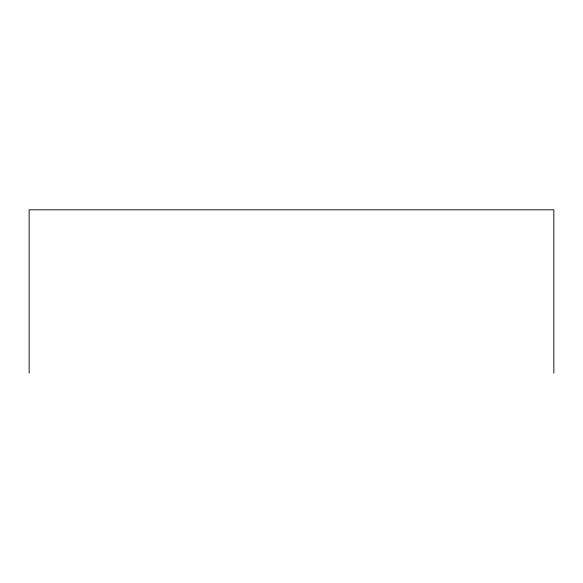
<?xml version="1.0" encoding="UTF-8"?>
<svg xmlns="http://www.w3.org/2000/svg" width="583" height="583" viewBox="0 0 583 583"><rect width="100%" height="100%" fill="white"/><g stroke="black" fill="none" stroke-linecap="round" stroke-linejoin="round"><path stroke-width="0.87" d="M553.85 373.178L553.85 209.822L29.15 209.822L29.15 373.178"/></g></svg>
